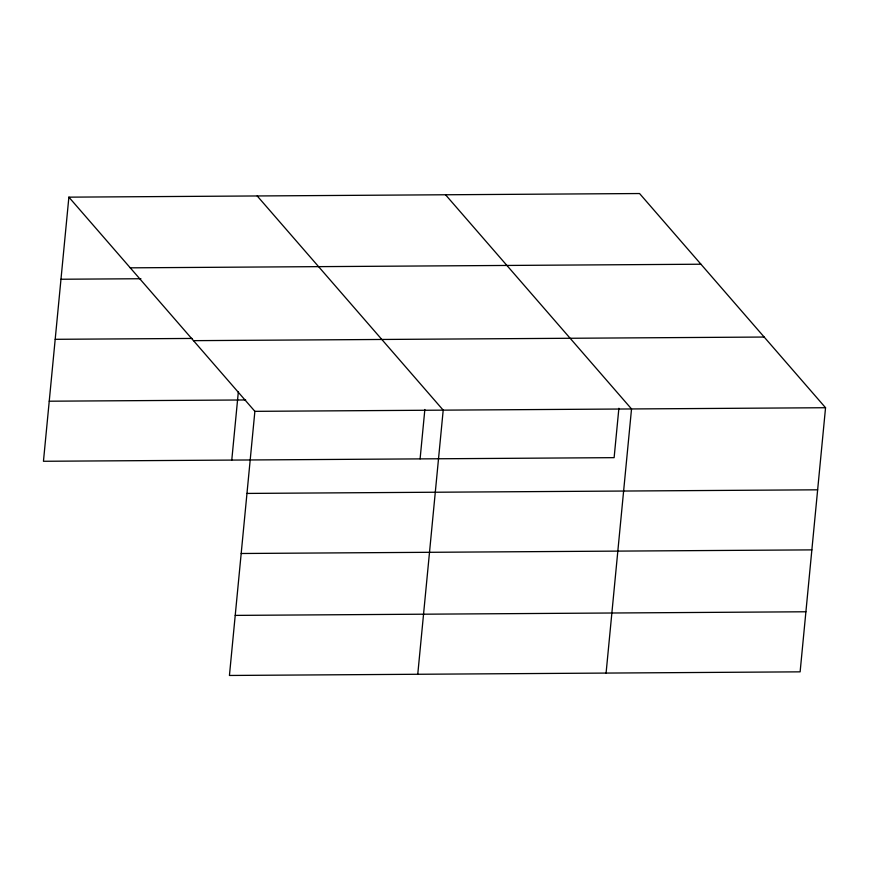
<?xml version="1.0" encoding="UTF-8"?>
<svg xmlns="http://www.w3.org/2000/svg" width="869" height="869" viewBox="0 0 869 869"><rect width="100%" height="100%" fill="white"/><g stroke="black" fill="none" stroke-linecap="round" stroke-linejoin="round"><path stroke-width="1.3" d="M68.879 197.154L254.878 411.341L229.438 675.463L800.121 671.846L825.55 407.724L639.562 193.537L68.879 197.154L43.45 461.276L614.122 457.659L618.88 408.267M231.773 460.081L238.334 391.941M420.096 458.886L424.854 409.495M417.761 674.268L443.201 410.146L257.202 195.959M606.084 673.073L631.524 408.951L445.525 194.765M130.263 267.837L700.935 264.219M60.982 279.242L140.908 278.732M55.192 339.312L192.038 338.443M193.494 340.659L764.177 337.042M49.24 401.206L245.688 399.957M254.878 411.341L825.55 407.724M246.97 493.429L817.642 489.812M241.191 553.499L811.863 549.881M235.227 615.393L805.9 611.776"/></g></svg>
